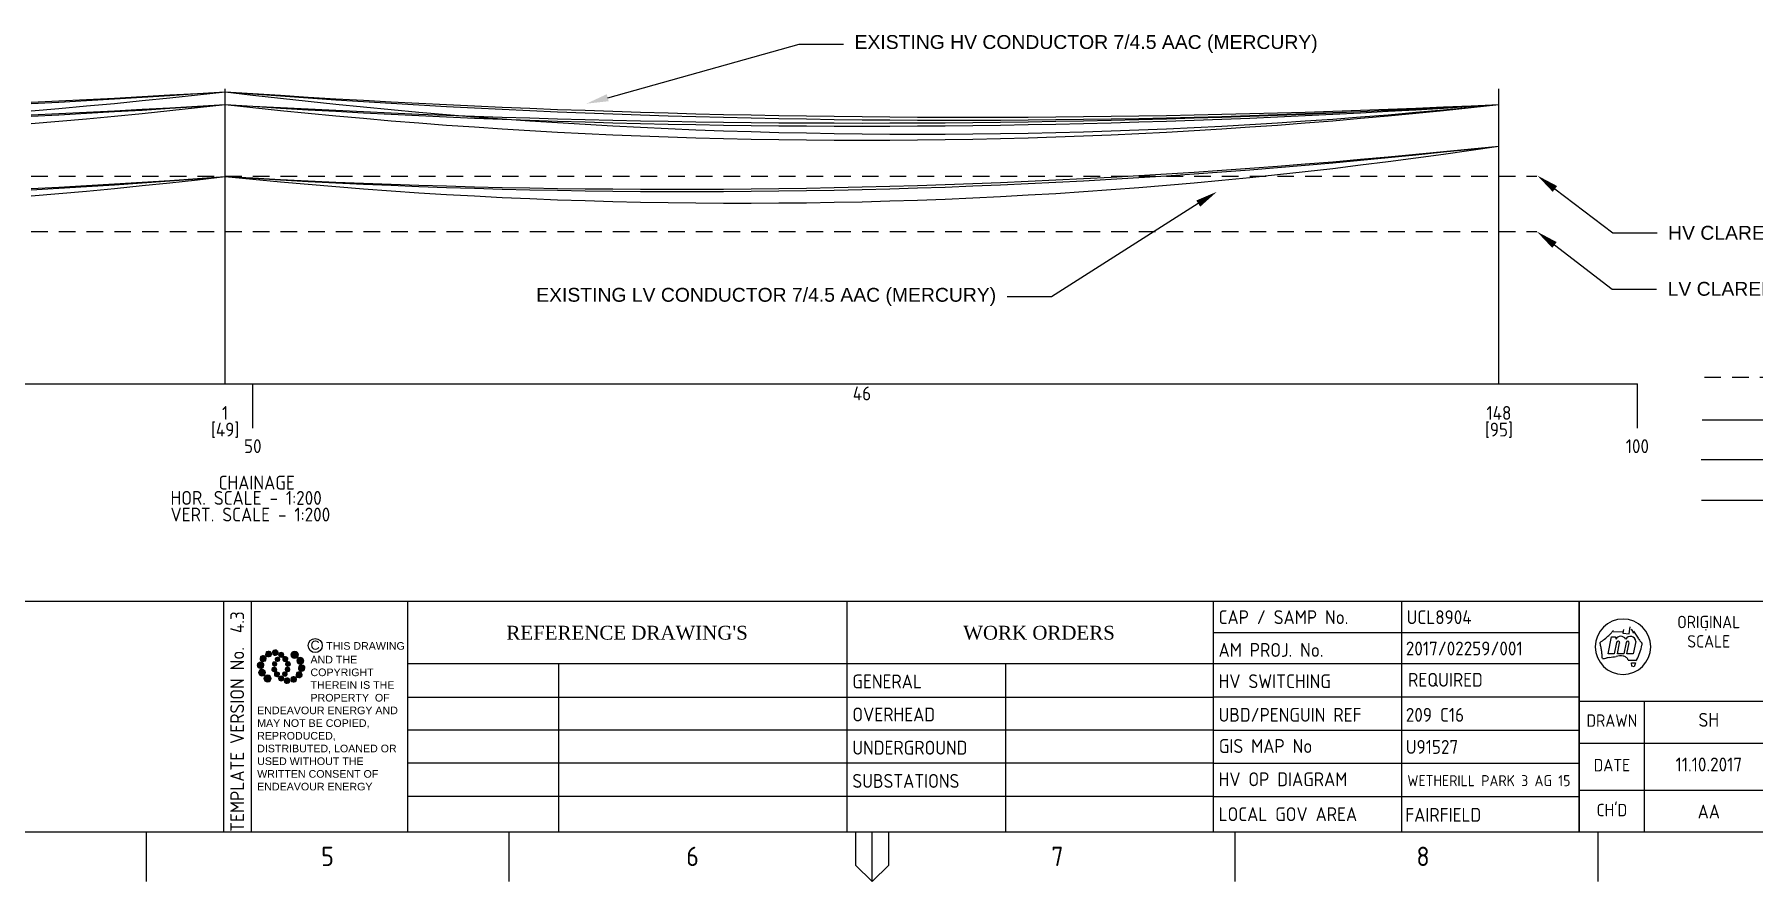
# Paper-space layout 'PAGE 2' of a CAD drawing. Header units: metres. Extents: x -188 to 85036, y -3 to 50921.
# Drawn here: x 244.9 to 555.3, y -3 to 149.9 of the extents above; entities that cross this region are included whole.
import ezdxf
from ezdxf import colors
from ezdxf.entities.mleader import LeaderData, LeaderLine
from ezdxf.enums import TextEntityAlignment as Align
from ezdxf.math import Vec2, Vec3

# ---------------------------------------------------------------- set-up
doc = ezdxf.new("R2010")
doc.units = ezdxf.units.M
doc.linetypes.add('Dash', pattern=[5, 3, -2])
doc.layers.get('0').update_dxf_attribs({"color": 6})
doc.layers.add('_User Miscellaneous1', color=7, linetype='Continuous')
doc.layers.add('Notes', color=7, linetype='Continuous')
doc.styles.add('ARIAL', font='arial.ttf', dxfattribs={"height": 2})
doc.styles.add('iecISOCP', font='isocp.shx')
doc.styles.add('iecTimesNewRoman', font='times.ttf')
doc.styles.add('ISOCP', font='isocp')
doc.styles.get("Standard").update_dxf_attribs({"font": 'arial.ttf'})

# ---------------------------------------------------------------- blocks, each defined once
blk = doc.blocks.new('EE_LOGO_SMALL')
at = {"layer": 'Notes'}
h = blk.add_hatch(color=256, dxfattribs=at)
edge = h.paths.add_edge_path()
edge.add_spline(control_points=[(-8.41, 1.95), (-9.16, 1.99), (-9.8, 1.42), (-9.84, 0.67), (-9.89, -0.07), (-9.31, -0.71), (-8.56, -0.75), (-7.82, -0.8), (-7.18, -0.23), (-7.14, 0.52), (-7.09, 1.27), (-7.66, 1.91), (-8.41, 1.95)], knot_values=[0, 0, 0, 0, 1, 1, 1, 2, 2, 2, 3, 3, 3, 4, 4, 4, 4], degree=3, periodic=0)
h = blk.add_hatch(color=256, dxfattribs=at)
edge = h.paths.add_edge_path()
edge.add_spline(control_points=[(-6.81, 4.47), (-7.42, 4.82), (-8.21, 4.62), (-8.57, 4), (-8.92, 3.39), (-8.72, 2.6), (-8.1, 2.25), (-7.49, 1.89), (-6.7, 2.09), (-6.34, 2.71), (-5.98, 3.32), (-6.19, 4.11), (-6.81, 4.47)], knot_values=[0, 0, 0, 0, 1, 1, 1, 2, 2, 2, 3, 3, 3, 4, 4, 4, 4], degree=3, periodic=0)
h = blk.add_hatch(color=256, dxfattribs=at)
edge = h.paths.add_edge_path()
edge.add_spline(control_points=[(-4.19, 5.89), (-4.56, 6.46), (-5.32, 6.62), (-5.88, 6.26), (-6.45, 5.89), (-6.61, 5.13), (-6.25, 4.56), (-5.88, 4), (-5.13, 3.83), (-4.56, 4.2), (-3.99, 4.56), (-3.82, 5.32), (-4.19, 5.89)], knot_values=[0, 0, 0, 0, 1, 1, 1, 2, 2, 2, 3, 3, 3, 4, 4, 4, 4], degree=3, periodic=0)
h = blk.add_hatch(color=256, dxfattribs=at)
edge = h.paths.add_edge_path()
edge.add_spline(control_points=[(-2.5, 2.07), (-3.02, 2.18), (-3.52, 1.86), (-3.63, 1.35), (-3.74, 0.84), (-3.41, 0.33), (-2.91, 0.22), (-2.39, 0.11), (-1.89, 0.43), (-1.78, 0.95), (-1.67, 1.46), (-1.99, 1.96), (-2.5, 2.07)], knot_values=[0, 0, 0, 0, 1, 1, 1, 2, 2, 2, 3, 3, 3, 4, 4, 4, 4], degree=3, periodic=0)
h = blk.add_hatch(color=256, dxfattribs=at)
edge = h.paths.add_edge_path()
edge.add_spline(control_points=[(-1.35, 5.88), (-1.41, 6.52), (-1.98, 6.98), (-2.62, 6.92), (-3.26, 6.85), (-3.72, 6.28), (-3.66, 5.65), (-3.6, 5.01), (-3.03, 4.54), (-2.39, 4.61), (-1.75, 4.67), (-1.28, 5.24), (-1.35, 5.88)], knot_values=[0, 0, 0, 0, 1, 1, 1, 2, 2, 2, 3, 3, 3, 4, 4, 4, 4], degree=3, periodic=0)
h = blk.add_hatch(color=256, dxfattribs=at)
edge = h.paths.add_edge_path()
edge.add_spline(control_points=[(1.01, 4.87), (1.01, 4.27), (0.53, 3.79), (-0.07, 3.79), (-0.67, 3.79), (-1.16, 4.27), (-1.16, 4.87), (-1.16, 5.47), (-0.67, 5.96), (-0.07, 5.96), (0.53, 5.96), (1.01, 5.47), (1.01, 4.87)], knot_values=[0, 0, 0, 0, 1, 1, 1, 2, 2, 2, 3, 3, 3, 4, 4, 4, 4], degree=3, periodic=0)
edge = h.paths.add_edge_path()
edge.add_spline(control_points=[(-1.36, 3.98), (-1.87, 4.09), (-2.38, 3.77), (-2.49, 3.26), (-2.6, 2.75), (-2.27, 2.24), (-1.76, 2.13), (-1.25, 2.02), (-0.75, 2.35), (-0.64, 2.86), (-0.53, 3.37), (-0.85, 3.87), (-1.36, 3.98)], knot_values=[0, 0, 0, 0, 1, 1, 1, 2, 2, 2, 3, 3, 3, 4, 4, 4, 4], degree=3, periodic=0)
h = blk.add_hatch(color=256, dxfattribs=at)
edge = h.paths.add_edge_path()
edge.add_spline(control_points=[(2.33, 2.37), (2.77, 2.76), (2.8, 3.42), (2.42, 3.85), (2.03, 4.29), (1.37, 4.32), (0.94, 3.94), (0.51, 3.55), (0.47, 2.89), (0.85, 2.46), (1.24, 2.03), (1.9, 1.99), (2.33, 2.37)], knot_values=[0, 0, 0, 0, 1, 1, 1, 2, 2, 2, 3, 3, 3, 4, 4, 4, 4], degree=3, periodic=0)
edge = h.paths.add_edge_path()
edge.add_spline(control_points=[(1.01, 4.87), (1.01, 4.27), (0.53, 3.79), (-0.07, 3.79), (-0.67, 3.79), (-1.16, 4.27), (-1.16, 4.87), (-1.16, 5.47), (-0.67, 5.96), (-0.07, 5.96), (0.53, 5.96), (1.01, 5.47), (1.01, 4.87)], knot_values=[0, 0, 0, 0, 1, 1, 1, 2, 2, 2, 3, 3, 3, 4, 4, 4, 4], degree=3, periodic=0)
h = blk.add_hatch(color=256, dxfattribs=at)
edge = h.paths.add_edge_path()
edge.add_spline(control_points=[(1.01, 4.87), (1.01, 4.27), (0.53, 3.79), (-0.07, 3.79), (-0.67, 3.79), (-1.16, 4.27), (-1.16, 4.87), (-1.16, 5.47), (-0.67, 5.96), (-0.07, 5.96), (0.53, 5.96), (1.01, 5.47), (1.01, 4.87)], knot_values=[0, 0, 0, 0, 1, 1, 1, 2, 2, 2, 3, 3, 3, 4, 4, 4, 4], degree=3, periodic=0)
edge = h.paths.add_edge_path(flags=16)
edge.add_spline(control_points=[(1.01, 4.87), (1.01, 4.27), (0.53, 3.79), (-0.07, 3.79), (-0.67, 3.79), (-1.16, 4.27), (-1.16, 4.87), (-1.16, 5.47), (-0.67, 5.96), (-0.07, 5.96), (0.53, 5.96), (1.01, 5.47), (1.01, 4.87)], knot_values=[0, 0, 0, 0, 1, 1, 1, 2, 2, 2, 3, 3, 3, 4, 4, 4, 4], degree=3, periodic=0)
h = blk.add_hatch(color=256, dxfattribs=at)
edge = h.paths.add_edge_path()
edge.add_spline(control_points=[(2.98, 0.19), (3.52, 0.33), (3.83, 0.88), (3.69, 1.41), (3.55, 1.94), (3.01, 2.26), (2.48, 2.12), (1.95, 1.98), (1.63, 1.43), (1.77, 0.9), (1.91, 0.37), (2.45, 0.05), (2.98, 0.19)], knot_values=[0, 0, 0, 0, 1, 1, 1, 2, 2, 2, 3, 3, 3, 4, 4, 4, 4], degree=3, periodic=0)
h = blk.add_hatch(color=256, dxfattribs=at)
edge = h.paths.add_edge_path()
edge.add_spline(control_points=[(6.99, 4.87), (6.99, 4.04), (6.32, 3.36), (5.48, 3.36), (4.65, 3.36), (3.97, 4.04), (3.97, 4.87), (3.97, 5.71), (4.65, 6.38), (5.48, 6.38), (6.32, 6.38), (6.99, 5.71), (6.99, 4.87)], knot_values=[0, 0, 0, 0, 1, 1, 1, 2, 2, 2, 3, 3, 3, 4, 4, 4, 4], degree=3, periodic=0)
h = blk.add_hatch(color=256, dxfattribs=at)
edge = h.paths.add_edge_path()
edge.add_spline(control_points=[(8.37, 1.14), (9.1, 1.46), (9.42, 2.3), (9.11, 3.02), (8.79, 3.74), (7.95, 4.07), (7.23, 3.75), (6.51, 3.43), (6.18, 2.59), (6.49, 1.87), (6.81, 1.15), (7.65, 0.82), (8.37, 1.14)], knot_values=[0, 0, 0, 0, 1, 1, 1, 2, 2, 2, 3, 3, 3, 4, 4, 4, 4], degree=3, periodic=0)
h = blk.add_hatch(color=256, dxfattribs=at)
edge = h.paths.add_edge_path()
edge.add_spline(control_points=[(8.27, -1.91), (9.01, -1.95), (9.65, -1.38), (9.69, -0.63), (9.74, 0.12), (9.17, 0.75), (8.42, 0.8), (7.67, 0.84), (7.03, 0.27), (6.99, -0.48), (6.95, -1.22), (7.52, -1.87), (8.27, -1.91)], knot_values=[0, 0, 0, 0, 1, 1, 1, 2, 2, 2, 3, 3, 3, 4, 4, 4, 4], degree=3, periodic=0)
h = blk.add_hatch(color=256, dxfattribs=at)
edge = h.paths.add_edge_path()
edge.add_spline(control_points=[(-8.52, -1.1), (-9.24, -1.42), (-9.57, -2.26), (-9.25, -2.98), (-8.94, -3.7), (-8.09, -4.03), (-7.37, -3.71), (-6.65, -3.39), (-6.33, -2.55), (-6.64, -1.83), (-6.96, -1.11), (-7.8, -0.78), (-8.52, -1.1)], knot_values=[0, 0, 0, 0, 1, 1, 1, 2, 2, 2, 3, 3, 3, 4, 4, 4, 4], degree=3, periodic=0)
h = blk.add_hatch(color=256, dxfattribs=at)
edge = h.paths.add_edge_path()
edge.add_spline(control_points=[(-7.14, -4.83), (-7.14, -4), (-6.46, -3.32), (-5.63, -3.32), (-4.8, -3.32), (-4.12, -4), (-4.12, -4.83), (-4.12, -5.67), (-4.8, -6.34), (-5.63, -6.34), (-6.46, -6.34), (-7.14, -5.67), (-7.14, -4.83)], knot_values=[0, 0, 0, 0, 1, 1, 1, 2, 2, 2, 3, 3, 3, 4, 4, 4, 4], degree=3, periodic=0)
h = blk.add_hatch(color=256, dxfattribs=at)
edge = h.paths.add_edge_path()
edge.add_spline(control_points=[(-3.13, -0.15), (-3.66, -0.29), (-3.98, -0.84), (-3.84, -1.37), (-3.7, -1.9), (-3.15, -2.22), (-2.62, -2.08), (-2.09, -1.94), (-1.78, -1.39), (-1.91, -0.86), (-2.06, -0.33), (-2.6, -0.01), (-3.13, -0.15)], knot_values=[0, 0, 0, 0, 1, 1, 1, 2, 2, 2, 3, 3, 3, 4, 4, 4, 4], degree=3, periodic=0)
h = blk.add_hatch(color=256, dxfattribs=at)
edge = h.paths.add_edge_path()
edge.add_spline(control_points=[(-2.48, -2.33), (-2.91, -2.72), (-2.95, -3.38), (-2.56, -3.81), (-2.18, -4.24), (-1.52, -4.28), (-1.08, -3.9), (-0.65, -3.51), (-0.62, -2.85), (-1, -2.42), (-1.39, -1.98), (-2.05, -1.95), (-2.48, -2.33)], knot_values=[0, 0, 0, 0, 1, 1, 1, 2, 2, 2, 3, 3, 3, 4, 4, 4, 4], degree=3, periodic=0)
h = blk.add_hatch(color=256, dxfattribs=at)
edge = h.paths.add_edge_path()
edge.add_spline(control_points=[(-1.16, -4.83), (-1.16, -4.23), (-0.67, -3.74), (-0.07, -3.74), (0.53, -3.74), (1.01, -4.23), (1.01, -4.83), (1.01, -5.43), (0.53, -5.92), (-0.07, -5.92), (-0.67, -5.92), (-1.16, -5.43), (-1.16, -4.83)], knot_values=[0, 0, 0, 0, 1, 1, 1, 2, 2, 2, 3, 3, 3, 4, 4, 4, 4], degree=3, periodic=0)
h = blk.add_hatch(color=256, dxfattribs=at)
edge = h.paths.add_edge_path()
edge.add_spline(control_points=[(1.22, -3.94), (1.73, -4.05), (2.23, -3.73), (2.34, -3.22), (2.45, -2.71), (2.13, -2.2), (1.62, -2.09), (1.11, -1.98), (0.6, -2.3), (0.49, -2.81), (0.38, -3.32), (0.71, -3.83), (1.22, -3.94)], knot_values=[0, 0, 0, 0, 1, 1, 1, 2, 2, 2, 3, 3, 3, 4, 4, 4, 4], degree=3, periodic=0)
h = blk.add_hatch(color=256, dxfattribs=at)
edge = h.paths.add_edge_path()
edge.add_spline(control_points=[(1.2, -5.84), (1.27, -6.47), (1.84, -6.94), (2.47, -6.87), (3.11, -6.81), (3.58, -6.24), (3.51, -5.6), (3.45, -4.96), (2.88, -4.5), (2.24, -4.56), (1.6, -4.63), (1.13, -5.2), (1.2, -5.84)], knot_values=[0, 0, 0, 0, 1, 1, 1, 2, 2, 2, 3, 3, 3, 4, 4, 4, 4], degree=3, periodic=0)
h = blk.add_hatch(color=256, dxfattribs=at)
edge = h.paths.add_edge_path()
edge.add_spline(control_points=[(2.36, -2.03), (2.87, -2.14), (3.37, -1.81), (3.48, -1.3), (3.59, -0.79), (3.27, -0.29), (2.76, -0.18), (2.25, -0.07), (1.74, -0.39), (1.63, -0.9), (1.52, -1.41), (1.85, -1.92), (2.36, -2.03)], knot_values=[0, 0, 0, 0, 1, 1, 1, 2, 2, 2, 3, 3, 3, 4, 4, 4, 4], degree=3, periodic=0)
h = blk.add_hatch(color=256, dxfattribs=at)
edge = h.paths.add_edge_path()
edge.add_spline(control_points=[(4.05, -5.84), (4.41, -6.41), (5.17, -6.58), (5.73, -6.21), (6.3, -5.85), (6.46, -5.09), (6.1, -4.52), (5.73, -3.95), (4.98, -3.79), (4.41, -4.16), (3.84, -4.52), (3.68, -5.28), (4.05, -5.84)], knot_values=[0, 0, 0, 0, 1, 1, 1, 2, 2, 2, 3, 3, 3, 4, 4, 4, 4], degree=3, periodic=0)
h = blk.add_hatch(color=256, dxfattribs=at)
edge = h.paths.add_edge_path()
edge.add_spline(control_points=[(6.66, -4.43), (7.27, -4.78), (8.06, -4.58), (8.42, -3.96), (8.78, -3.35), (8.57, -2.56), (7.96, -2.2), (7.34, -1.84), (6.55, -2.05), (6.2, -2.66), (5.84, -3.28), (6.04, -4.07), (6.66, -4.43)], knot_values=[0, 0, 0, 0, 1, 1, 1, 2, 2, 2, 3, 3, 3, 4, 4, 4, 4], degree=3, periodic=0)
at = {"layer": 'Notes', "lineweight": 0}
for points in [[(1.85, 2.13), (1.85, 2.13)], [(-1.99, -2.08), (-1.99, -2.08)]]:
    blk.add_lwpolyline(points, dxfattribs=at)
for points in [[(-8.41, 1.95), (-9.16, 1.99), (-9.8, 1.42), (-9.84, 0.67), (-9.89, -0.07), (-9.31, -0.71), (-8.56, -0.75), (-7.82, -0.8), (-7.18, -0.23), (-7.14, 0.52), (-7.09, 1.27), (-7.66, 1.91), (-8.41, 1.95)], [(-6.81, 4.47), (-7.42, 4.82), (-8.21, 4.62), (-8.57, 4), (-8.92, 3.39), (-8.72, 2.6), (-8.1, 2.25), (-7.49, 1.89), (-6.7, 2.09), (-6.34, 2.71), (-5.98, 3.32), (-6.19, 4.11), (-6.81, 4.47)], [(-4.19, 5.89), (-4.56, 6.46), (-5.32, 6.62), (-5.88, 6.26), (-6.45, 5.89), (-6.61, 5.13), (-6.25, 4.56), (-5.88, 4), (-5.13, 3.83), (-4.56, 4.2), (-3.99, 4.56), (-3.82, 5.32), (-4.19, 5.89)], [(-2.5, 2.07), (-3.02, 2.18), (-3.52, 1.86), (-3.63, 1.35), (-3.74, 0.84), (-3.41, 0.33), (-2.91, 0.22), (-2.39, 0.11), (-1.89, 0.43), (-1.78, 0.95), (-1.67, 1.46), (-1.99, 1.96), (-2.5, 2.07)], [(-1.35, 5.88), (-1.41, 6.52), (-1.98, 6.98), (-2.62, 6.92), (-3.26, 6.85), (-3.72, 6.28), (-3.66, 5.65), (-3.6, 5.01), (-3.03, 4.54), (-2.39, 4.61), (-1.75, 4.67), (-1.28, 5.24), (-1.35, 5.88)], [(-1.36, 3.98), (-1.87, 4.09), (-2.38, 3.77), (-2.49, 3.26), (-2.6, 2.75), (-2.27, 2.24), (-1.76, 2.13), (-1.25, 2.02), (-0.75, 2.35), (-0.64, 2.86), (-0.53, 3.37), (-0.85, 3.87), (-1.36, 3.98)], [(1.01, 4.87), (1.01, 4.27), (0.53, 3.79), (-0.07, 3.79), (-0.67, 3.79), (-1.16, 4.27), (-1.16, 4.87), (-1.16, 5.47), (-0.67, 5.96), (-0.07, 5.96), (0.53, 5.96), (1.01, 5.47), (1.01, 4.87)], [(1.01, 4.87), (1.01, 4.27), (0.53, 3.79), (-0.07, 3.79), (-0.67, 3.79), (-1.16, 4.27), (-1.16, 4.87), (-1.16, 5.47), (-0.67, 5.96), (-0.07, 5.96), (0.53, 5.96), (1.01, 5.47), (1.01, 4.87)], [(2.33, 2.37), (2.77, 2.76), (2.8, 3.42), (2.42, 3.85), (2.03, 4.29), (1.37, 4.32), (0.94, 3.94), (0.51, 3.55), (0.47, 2.89), (0.85, 2.46), (1.24, 2.03), (1.9, 1.99), (2.33, 2.37)], [(2.98, 0.19), (3.52, 0.33), (3.83, 0.88), (3.69, 1.41), (3.55, 1.94), (3.01, 2.26), (2.48, 2.12), (1.95, 1.98), (1.63, 1.43), (1.77, 0.9), (1.91, 0.37), (2.45, 0.05), (2.98, 0.19)], [(6.99, 4.87), (6.99, 4.04), (6.32, 3.36), (5.48, 3.36), (4.65, 3.36), (3.97, 4.04), (3.97, 4.87), (3.97, 5.71), (4.65, 6.38), (5.48, 6.38), (6.32, 6.38), (6.99, 5.71), (6.99, 4.87)], [(8.37, 1.14), (9.1, 1.46), (9.42, 2.3), (9.11, 3.02), (8.79, 3.74), (7.95, 4.07), (7.23, 3.75), (6.51, 3.43), (6.18, 2.59), (6.49, 1.87), (6.81, 1.15), (7.65, 0.82), (8.37, 1.14)], [(8.27, -1.91), (9.01, -1.95), (9.65, -1.38), (9.69, -0.63), (9.74, 0.12), (9.17, 0.75), (8.42, 0.8), (7.67, 0.84), (7.03, 0.27), (6.99, -0.48), (6.95, -1.22), (7.52, -1.87), (8.27, -1.91)], [(-8.52, -1.1), (-9.24, -1.42), (-9.57, -2.26), (-9.25, -2.98), (-8.94, -3.7), (-8.09, -4.03), (-7.37, -3.71), (-6.65, -3.39), (-6.33, -2.55), (-6.64, -1.83), (-6.96, -1.11), (-7.8, -0.78), (-8.52, -1.1)], [(-7.14, -4.83), (-7.14, -4), (-6.46, -3.32), (-5.63, -3.32), (-4.8, -3.32), (-4.12, -4), (-4.12, -4.83), (-4.12, -5.67), (-4.8, -6.34), (-5.63, -6.34), (-6.46, -6.34), (-7.14, -5.67), (-7.14, -4.83)], [(-3.13, -0.15), (-3.66, -0.29), (-3.98, -0.84), (-3.84, -1.37), (-3.7, -1.9), (-3.15, -2.22), (-2.62, -2.08), (-2.09, -1.94), (-1.78, -1.39), (-1.91, -0.86), (-2.06, -0.33), (-2.6, -0.01), (-3.13, -0.15)], [(-2.48, -2.33), (-2.91, -2.72), (-2.95, -3.38), (-2.56, -3.81), (-2.18, -4.24), (-1.52, -4.28), (-1.08, -3.9), (-0.65, -3.51), (-0.62, -2.85), (-1, -2.42), (-1.39, -1.98), (-2.05, -1.95), (-2.48, -2.33)], [(-1.16, -4.83), (-1.16, -4.23), (-0.67, -3.74), (-0.07, -3.74), (0.53, -3.74), (1.01, -4.23), (1.01, -4.83), (1.01, -5.43), (0.53, -5.92), (-0.07, -5.92), (-0.67, -5.92), (-1.16, -5.43), (-1.16, -4.83)], [(1.22, -3.94), (1.73, -4.05), (2.23, -3.73), (2.34, -3.22), (2.45, -2.71), (2.13, -2.2), (1.62, -2.09), (1.11, -1.98), (0.6, -2.3), (0.49, -2.81), (0.38, -3.32), (0.71, -3.83), (1.22, -3.94)], [(1.2, -5.84), (1.27, -6.47), (1.84, -6.94), (2.47, -6.87), (3.11, -6.81), (3.58, -6.24), (3.51, -5.6), (3.45, -4.96), (2.88, -4.5), (2.24, -4.56), (1.6, -4.63), (1.13, -5.2), (1.2, -5.84)], [(2.36, -2.03), (2.87, -2.14), (3.37, -1.81), (3.48, -1.3), (3.59, -0.79), (3.27, -0.29), (2.76, -0.18), (2.25, -0.07), (1.74, -0.39), (1.63, -0.9), (1.52, -1.41), (1.85, -1.92), (2.36, -2.03)], [(4.05, -5.84), (4.41, -6.41), (5.17, -6.58), (5.73, -6.21), (6.3, -5.85), (6.46, -5.09), (6.1, -4.52), (5.73, -3.95), (4.98, -3.79), (4.41, -4.16), (3.84, -4.52), (3.68, -5.28), (4.05, -5.84)], [(6.66, -4.43), (7.27, -4.78), (8.06, -4.58), (8.42, -3.96), (8.78, -3.35), (8.57, -2.56), (7.96, -2.2), (7.34, -1.84), (6.55, -2.05), (6.2, -2.66), (5.84, -3.28), (6.04, -4.07), (6.66, -4.43)]]:
    blk.add_open_spline(points, degree=3, knots=[0, 0, 0, 0, 1, 1, 1, 2, 2, 2, 3, 3, 3, 4, 4, 4, 4], dxfattribs=at)
blk = doc.blocks.new('EE_COPYRIGHT_A1')
at = {"layer": 'Notes'}
blk.add_circle((9.53, -0.82), 1.15, dxfattribs=at)
at = {"xscale": 0.4, "yscale": 0.4, "zscale": 0.4}
blk.add_blockref('EE_LOGO_SMALL', (3.96, -4.29), dxfattribs=at)
at = {"layer": 'Notes', "insert": (0, 0), "char_height": 1.25, "width": 24.1208, "attachment_point": 1, "style": 'ARIAL'}
blk.add_mtext('\\pt8.75;               ^I{\\H1.2x;C } THIS DRAWING\\P\\pi-8.75,l8.75,t8.75,20;       ^IAND THE ^I\\P\\pi0,t8.75;COPYRIGHT\\P\\pi-8.75,t1.25,8.75;^I^ITHEREIN IS THE PROPERTY  OF \\P\\pi0,l0,t1.25;ENDEAVOUR ENERGY AND MAY NOT BE COPIED, REPRODUCED, DISTRIBUTED, LOANED OR USED WITHOUT THE WRITTEN CONSENT OF ENDEAVOUR ENERGY', dxfattribs=at)
blk = doc.blocks.new('A1_FRAME_TITLE')
at = {"layer": '_User Miscellaneous1', "linetype": 'Continuous'}
for p, q in [((299.54, 47.62), (299.54, 5.97)), ((304.54, 47.62), (304.54, 5.97)), ((332.78, 47.62), (332.78, 5.97)), ((412.12, 47.62), (412.12, 5.97)), ((478.24, 47.62), (478.24, 5.97)), ((544.37, 47.62), (544.37, 5.97)), ((544.37, 41.97), (544.37, 5.97)), ((544.37, 29.54), (579.37, 29.54)), ((285.67, -3.03), (285.67, 5.97)), ((351.17, -3.03), (351.17, 5.97)), ((413.68, 5.97), (413.68, -0.03)), ((416.68, -3.03), (416.68, 5.97)), ((419.68, -0.03), (419.68, 5.97)), ((482.19, 5.97), (482.19, -3.03)), ((547.7, 5.97), (547.7, -3.03)), ((413.68, -0.03), (416.68, -3.03)), ((416.68, -3.03), (419.68, -0.03))]:
    blk.add_line(p, q, dxfattribs=at)
at = {"layer": '_User Miscellaneous1'}
for p, q in [((512.26, 47.62), (512.26, 5.97)), ((544.37, 5.97), (544.37, 47.62)), ((478.24, 41.97), (544.37, 41.97)), ((549.56, 38.09), (550.17, 41.17)), ((550.17, 41.17), (550.92, 41.17)), ((550.56, 42.05), (552.33, 42.16)), ((550.92, 41.17), (550.97, 40.77)), ((552.33, 42.52), (552.22, 41.82)), ((552.22, 41.82), (553.35, 41.71)), ((553.35, 41.71), (553.55, 42.96)), ((554.18, 42.18), (555.01, 40.9)), ((567.1, 42.48), (567.3, 42.44)), ((550.7, 38.09), (549.56, 38.09)), ((551.11, 40.17), (550.7, 38.09)), ((551.27, 38.09), (551.66, 40.06)), ((552.41, 38.09), (551.27, 38.09)), ((552.83, 40.17), (552.41, 38.09)), ((552.98, 38.09), (553.37, 40.06)), ((554.12, 38.09), (552.98, 38.09)), ((554.57, 40.35), (554.12, 38.09)), ((332.81, 36.33), (478.24, 36.33)), ((360.07, 36.33), (360.07, 5.97)), ((440.78, 36.33), (440.78, 5.97)), ((478.24, 36.33), (544.37, 36.33)), ((554.62, 36.89), (553.22, 36.97)), ((553.22, 36.97), (554.62, 36.89)), ((554.62, 36.89), (553.22, 36.97)), ((553.85, 35.89), (553.78, 36.47)), ((553.78, 36.47), (554.51, 36.47)), ((554.3, 35.74), (553.85, 35.89)), ((554.51, 36.47), (554.3, 35.74)), ((332.78, 30.28), (478.24, 30.28)), ((478.24, 30.33), (544.37, 30.33)), ((556.15, 5.97), (556.15, 29.54)), ((478.24, 24.33), (332.78, 24.33)), ((478.24, 24.33), (544.37, 24.33)), ((544.37, 21.97), (579.37, 21.97)), ((478.24, 18.33), (332.78, 18.33)), ((478.24, 18.33), (544.37, 18.33)), ((544.37, 13.47), (579.37, 13.47)), ((478.24, 12.33), (332.78, 12.33)), ((478.24, 12.33), (544.37, 12.33))]:
    blk.add_line(p, q, dxfattribs=at)
at = {"layer": '_User Miscellaneous1', "linetype": 'Continuous', "flags": 128}
for points in [[(123.8, 47.62), (824.37, 47.62)], [(123.8, 5.97), (824.37, 5.97)]]:
    blk.add_lwpolyline(points, dxfattribs=at)
at = {"layer": '_User Miscellaneous1'}
for centre, radius, start, end in [((552.27, 39.37), 5, 0, 180), ((542.41, 49.09), 10.59, 302.5841, 308.1576), ((542.41, 49.09), 10.59, 308.157, 313.7305), ((545.21, 46.16), 6.54, 313.7309, 319.3045), ((545.21, 46.16), 6.54, 319.3047, 324.8782), ((551.87, 40.21), 1.06, 31.7884, 148.2116), ((551.39, 40.11), 0.28, 348.6911, 168.6911), ((553.61, 40.3), 0.961, 2.5982, 150.8098), ((553.1, 40.11), 0.28, 348.6911, 168.6911), ((578.7, 57.06), 28.87, 210.1483, 211.8601), ((477.01, -10.21), 93.25, 33.1096, 33.2341), ((558.55, 42.96), 4.09, 213.1151, 222.4146), ((552.27, 39.37), 5, 180, 0), ((527.29, 35.61), 21.32, 10.3053, 12.3306), ((527.29, 35.61), 21.32, 8.2795, 10.3048), ((528.59, 35.8), 20.01, 6.2539, 8.2792), ((528.59, 35.8), 20.01, 4.2291, 6.2543), ((548.72, 39.42), 2.15, 265.1734, 270.0504), ((548.72, 39.51), 2.24, 270.0438, 274.7322), ((548.65, 40.42), 3.15, 274.7358, 283.0812), ((550.47, 32.55), 4.93, 97.7419, 103.0814), ((546.76, 59.88), 22.65, 277.7418, 280.8825), ((551.91, 33.09), 4.63, 85.4613, 100.8824), ((552.2, 36.78), 0.924, 46.5875, 85.4612), ((551.36, 35.89), 2.16, 30.1885, 46.5879), ((548.02, 40.74), 7.69, 331.5942, 341.8897), ((542.7, 42.48), 13.29, 341.8901, 347.8434), ((555.89, 40.53), 0.484, 222.42, 236.4422), ((556.07, 40.81), 0.815, 236.4359, 244.7422), ((553.96, 40.06), 1.76, 347.8434, 354.1409), ((554.11, 40.04), 1.61, 354.1436, 1.0342), ((554.13, 37.45), 0.75, 311.6083, 321.0792), ((554.18, 37.41), 0.675, 321.0838, 331.5982)]:
    blk.add_arc(centre, radius, start, end, dxfattribs=at)
at = {"layer": '_User Miscellaneous1', "xscale": 1.1, "yscale": 1.1, "zscale": 1.1}
blk.add_blockref('EE_COPYRIGHT_A1', (305.65, 40.49), dxfattribs=at)
at = {"layer": '_User Miscellaneous1'}
for s, height, style, p in [('CAP / SAMP No.', 2.5, 'iecISOCP', (479.24, 43.47)), ('WORK ORDERS', 2.5, 'iecTimesNewRoman', (433.13, 40.66)), ('AM PROJ. No.', 2.5, 'iecISOCP', (479.24, 37.55)), ('GENERAL', 2.5, 'iecISOCP', (413.12, 31.86)), ('HV SWITCHING', 2.5, 'iecISOCP', (479.24, 31.9)), ('OVERHEAD', 2.5, 'iecISOCP', (413.12, 25.9)), ('UBD/PENGUIN REF', 2.5, 'iecISOCP', (479.24, 25.84)), ('UNDERGROUND', 2.5, 'iecISOCP', (413.12, 19.9)), ('GIS MAP No', 2.5, 'iecISOCP', (479.29, 20.2)), ('SUBSTATIONS', 2.5, 'iecISOCP', (413.12, 13.9)), ('HV OP DIAGRAM', 2.5, 'iecISOCP', (479.24, 14.2)), ('LOCAL GOV AREA', 2.5, 'iecISOCP', (479.24, 7.9)), ('5', 3.5, 'iecISOCP', (317.21, -0.22)), ('6', 3.5, 'iecISOCP', (383.12, -0.22)), ('7', 3.5, 'iecISOCP', (449.03, -0.22)), ('8', 3.5, 'iecISOCP', (514.97, -0.22))]:
    blk.add_text(s, height=height, dxfattribs=dict(at, style=style)).set_placement(p)
for s, height, style, p in [('ORIGINAL', 2.24, 'iecISOCP', (567.74, 42.73)), ("REFERENCE DRAWING'S", 2.5, 'iecTimesNewRoman', (372.45, 40.66)), ('SCALE', 2.24, 'iecISOCP', (567.74, 39.23)), ('DRAWN', 2.24, 'iecISOCP', (550.26, 24.93)), ('DATE', 2.24, 'iecISOCP', (550.26, 16.88)), ("CH'D", 2.24, 'iecISOCP', (550.26, 8.77))]:
    blk.add_text(s, height=height, dxfattribs=dict(at, style=style)).set_placement(p, align=Align.CENTER)
at = {"layer": '_User Miscellaneous1', "style": 'iecISOCP'}
blk.add_text('TEMPLATE VERSION No.', height=2.5, rotation=90, dxfattribs=at).set_placement((302.04, 5.97), align=Align.MIDDLE_LEFT)
at = {"layer": '_User Miscellaneous1', "insert": (147.99, 24.03), "char_height": 2.5, "attachment_point": 1, "style": 'ARIAL'}
blk.add_mtext_dynamic_manual_height_columns('{\\fBrowallia New|b0|i0|c0|p34;\\C5;Email: ^I^Iadmin@aapowereng.com  ^I\\PPostal Address: ^IPO Box 910 Hurstville NSW 1481\\PPh: ^I^I^I(02) 9553 1857^I^I^I^I^I^I}', width=84908.8208, gutter_width=12.5, heights=[0], dxfattribs=at)
at = {"layer": '_User Miscellaneous1', "style": 'iecISOCP', "flags": 8}
blk.add_attdef('VERSION_NO', text='', height=2.5, rotation=90, dxfattribs=at).set_placement((302.04, 43.81), align=Align.MIDDLE_CENTER)
at = {"layer": '_User Miscellaneous1'}
blk.add_attdef('DRAFT_NUM', (29.9, 23.29), '', height=2.5, rotation=90, dxfattribs=at)
at = {"layer": '_User Miscellaneous1', "style": 'iecISOCP'}
for tag, p in [('CAP_NO', (513.19, 43.46)), ('IE_NUM', (513.05, 37.81)), ('REF_No_1', (335.24, 32.31)), ('REF_1', (362.52, 32.31)), ('GEN_WO', (441.71, 31.76)), ('HV_SWITCH', (513.46, 32.16)), ('REF_No_2', (335.24, 26.31)), ('REF_2', (362.52, 26.31)), ('OH_WO', (441.71, 25.81)), ('UBD_REF', (513.05, 25.83)), ('REF_No_3', (335.24, 20.31)), ('REF_3', (362.52, 20.31)), ('UG_WO', (441.71, 20.05)), ('GIS_MAP_No', (513.05, 20.04)), ('REF_No_4', (335.24, 14.31)), ('REF_4', (362.52, 14.31)), ('SUB_WO', (441.71, 13.81)), ('HV_OP_DIAG', (513.33, 14.2)), ('LGA', (512.95, 7.78)), ('ExportID', (9.08, 2.39))]:
    blk.add_attdef(tag, p, '', height=2.5, dxfattribs=at)
for tag, height, p in [('T1', 3.5, (684.37, 39.47)), ('T2', 3.5, (684.37, 34.35)), ('scale', 2.5, (567.76, 33.27)), ('T3', 3.5, (684.37, 28.92)), ('DRAWN', 2.5, (567.76, 24.93)), ('T4', 3.5, (684.37, 23.66)), ('T5', 3.5, (684.37, 18.23)), ('REV', 5, (820.05, 17.1)), ('DATE', 2.5, (567.76, 16.88)), ('T6', 3.5, (684.37, 12.97)), ('CHD', 2.5, (567.76, 8.37)), ('DESIGN', 2.5, (605.62, 9.15))]:
    blk.add_attdef(tag, text='', height=height, dxfattribs=at).set_placement(p, align=Align.CENTER)
blk.add_attdef('NUM', text='', height=7, dxfattribs=at).set_placement((792.37, 20.12), align=Align.MIDDLE_CENTER)
for tag, p in [('NS', (790.71, 8.12)), ('SHTS', (805.41, 8.12))]:
    blk.add_attdef(tag, text='', height=2.5, dxfattribs=at).set_placement(p, align=Align.MIDDLE)
at = {"layer": 'Notes', "style": 'iecISOCP', "flags": 1}
for tag, p in [('ProjectType', (14.17, -26.8)), ('ProjectNumber', (23.56, -26.82)), ('DrawingNumber', (35.51, -26.8)), ('ProjectDescription', (47.56, -26.83)), ('ExportDate', (60.28, -26.79)), ('ExportUserName', (69.15, -26.8)), ('DesignerCompanyName', (81.48, -26.79)), ('ExportAreaOfInterest', (97.1, -26.81)), ('GIS_SUCCESS', (112, -26.78)), ('CAD_SUCCESS', (121.79, -26.78)), ('DEPOTCODE', (132.11, -26.88)), ('ExportCategories', (140.08, -26.8)), ('Comments', (154.38, -26.88))]:
    blk.add_attdef(tag, p, '', height=1, dxfattribs=at)

psp = doc.layouts.new('PAGE 2')

# ---------------------------------------------------------------- linework, layer by layer
at = {"layer": '_User Miscellaneous1'}
for p, q in [((279.31, 86.84), (279.31, 140.09)), ((509.31, 86.84), (509.31, 140.09)), ((34.31, 86.84), (534.31, 86.84)), ((284.31, 78.84), (284.31, 86.84)), ((534.31, 78.84), (534.31, 86.84))]:
    psp.add_line(p, q, dxfattribs=at)
at = {"layer": '_User Miscellaneous1', "linetype": 'Dash'}
for p, q in [((34.31, 124.34), (516.13, 124.34)), ((34.31, 114.34), (516.16, 114.34))]:
    psp.add_line(p, q, dxfattribs=at)
at = {"layer": '_User Miscellaneous1', "color": 7, "linetype": 'Dash'}
psp.add_line((546.41, 88.08), (593.54, 88.08), dxfattribs=at)
at = {"layer": '_User Miscellaneous1', "color": 1}
psp.add_line((546.02, 80.33), (593.66, 80.33), dxfattribs=at)
at = {"layer": '_User Miscellaneous1', "color": 5}
psp.add_line((545.81, 73.18), (593.45, 73.18), dxfattribs=at)
at = {"layer": '_User Miscellaneous1', "color": 3}
psp.add_line((545.89, 65.84), (593.53, 65.84), dxfattribs=at)
at = {"layer": '_User Miscellaneous1', "color": 5}
for points in [[(244.31, 137.46), (249.31, 137.72), (254.31, 138), (259.31, 138.29), (264.31, 138.59), (269.31, 138.91), (274.31, 139.25), (279.31, 139.59)], [(244.31, 135.16), (249.31, 135.42), (254.31, 135.7), (259.31, 135.99), (264.31, 136.29), (269.31, 136.61), (274.31, 136.95), (279.31, 137.29)], [(279.31, 139.59), (284.31, 139.21), (289.31, 138.84), (294.31, 138.49), (299.31, 138.15), (304.31, 137.83), (309.31, 137.52), (314.31, 137.23), (319.31, 136.95), (324.31, 136.69), (329.31, 136.44), (334.31, 136.2), (339.31, 135.98), (344.31, 135.78), (349.31, 135.59), (354.31, 135.41), (359.31, 135.25), (364.31, 135.11), (369.31, 134.98), (374.31, 134.86), (379.31, 134.76), (384.31, 134.67), (389.31, 134.6), (394.31, 134.54), (399.31, 134.5), (404.31, 134.47), (409.31, 134.46), (414.31, 134.46), (419.31, 134.48), (424.31, 134.51), (429.31, 134.55), (434.31, 134.61), (439.31, 134.69), (444.31, 134.78), (449.31, 134.89), (454.31, 135), (459.31, 135.14), (464.31, 135.29), (469.31, 135.45), (474.31, 135.63), (479.31, 135.82), (484.31, 136.03), (489.31, 136.26), (494.31, 136.49), (499.31, 136.75), (504.31, 137.01), (509.31, 137.29)], [(279.31, 137.29), (284.31, 136.96), (289.31, 136.65), (294.31, 136.34), (299.31, 136.05), (304.31, 135.78), (309.31, 135.52), (314.31, 135.28), (319.31, 135.05), (324.31, 134.84), (329.31, 134.64), (334.31, 134.45), (339.31, 134.29), (344.31, 134.13), (349.31, 133.99), (354.31, 133.86), (359.31, 133.75), (364.31, 133.66), (369.31, 133.58), (374.31, 133.51), (379.31, 133.46), (384.31, 133.42), (389.31, 133.4), (394.31, 133.39), (399.31, 133.4), (404.31, 133.42), (409.31, 133.46), (414.31, 133.51), (419.31, 133.58), (424.31, 133.66), (429.31, 133.75), (434.31, 133.86), (439.31, 133.99), (444.31, 134.13), (449.31, 134.29), (454.31, 134.45), (459.31, 134.64), (464.31, 134.84), (469.31, 135.05), (474.31, 135.28), (479.31, 135.52), (484.31, 135.78), (489.31, 136.05), (494.31, 136.34), (499.31, 136.65), (504.31, 136.96), (509.31, 137.29)], [(279.31, 124.29), (284.31, 123.98), (289.31, 123.68), (294.31, 123.41), (299.31, 123.15), (304.31, 122.91), (309.31, 122.7), (314.31, 122.5), (319.31, 122.32), (324.31, 122.16), (329.31, 122.02), (334.31, 121.9), (339.31, 121.79), (344.31, 121.71), (349.31, 121.65), (354.31, 121.6), (359.31, 121.58), (364.31, 121.57), (369.31, 121.58), (374.31, 121.62), (379.31, 121.67), (384.31, 121.74), (389.31, 121.83), (394.31, 121.94), (399.31, 122.07), (404.31, 122.22), (409.31, 122.38), (414.31, 122.57), (419.31, 122.78), (424.31, 123), (429.31, 123.25), (434.31, 123.51), (439.31, 123.8), (444.31, 124.1), (449.31, 124.42), (454.31, 124.76), (459.31, 125.12), (464.31, 125.5), (469.31, 125.9), (474.31, 126.32), (479.31, 126.76), (484.31, 127.22), (489.31, 127.69), (494.31, 128.19), (499.31, 128.71), (504.31, 129.24), (509.31, 129.79)], [(244.31, 121.88), (249.31, 122.16), (254.31, 122.47), (259.31, 122.8), (264.31, 123.14), (269.31, 123.51), (274.31, 123.89), (279.31, 124.29)]]:
    psp.add_lwpolyline(points, dxfattribs=at)
at = {"layer": '_User Miscellaneous1', "color": 1}
for points in [[(244.31, 136.16), (249.31, 136.58), (254.31, 137.02), (259.31, 137.49), (264.31, 137.98), (269.31, 138.5), (274.31, 139.03), (279.31, 139.59)], [(244.31, 133.86), (249.31, 134.28), (254.31, 134.72), (259.31, 135.19), (264.31, 135.68), (269.31, 136.2), (274.31, 136.73), (279.31, 137.29)], [(279.31, 139.59), (284.31, 138.99), (289.31, 138.42), (294.31, 137.87), (299.31, 137.34), (304.31, 136.84), (309.31, 136.36), (314.31, 135.91), (319.31, 135.48), (324.31, 135.08), (329.31, 134.7), (334.31, 134.34), (339.31, 134.01), (344.31, 133.71), (349.31, 133.42), (354.31, 133.17), (359.31, 132.93), (364.31, 132.73), (369.31, 132.54), (374.31, 132.38), (379.31, 132.25), (384.31, 132.14), (389.31, 132.05), (394.31, 131.99), (399.31, 131.95), (404.31, 131.94), (409.31, 131.95), (414.31, 131.98), (419.31, 132.04), (424.31, 132.13), (429.31, 132.24), (434.31, 132.37), (439.31, 132.53), (444.31, 132.71), (449.31, 132.91), (454.31, 133.14), (459.31, 133.4), (464.31, 133.68), (469.31, 133.98), (474.31, 134.31), (479.31, 134.66), (484.31, 135.04), (489.31, 135.44), (494.31, 135.87), (499.31, 136.32), (504.31, 136.79), (509.31, 137.29)], [(279.31, 137.29), (284.31, 136.74), (289.31, 136.22), (294.31, 135.72), (299.31, 135.24), (304.31, 134.79), (309.31, 134.36), (314.31, 133.96), (319.31, 133.58), (324.31, 133.23), (329.31, 132.9), (334.31, 132.59), (339.31, 132.31), (344.31, 132.06), (349.31, 131.83), (354.31, 131.62), (359.31, 131.44), (364.31, 131.28), (369.31, 131.14), (374.31, 131.03), (379.31, 130.95), (384.31, 130.89), (389.31, 130.85), (394.31, 130.84), (399.31, 130.85), (404.31, 130.89), (409.31, 130.95), (414.31, 131.03), (419.31, 131.14), (424.31, 131.28), (429.31, 131.44), (434.31, 131.62), (439.31, 131.83), (444.31, 132.06), (449.31, 132.31), (454.31, 132.59), (459.31, 132.9), (464.31, 133.23), (469.31, 133.58), (474.31, 133.96), (479.31, 134.36), (484.31, 134.79), (489.31, 135.24), (494.31, 135.72), (499.31, 136.22), (504.31, 136.74), (509.31, 137.29)], [(279.31, 124.29), (284.31, 123.79), (289.31, 123.32), (294.31, 122.87), (299.31, 122.45), (304.31, 122.06), (309.31, 121.69), (314.31, 121.36), (319.31, 121.05), (324.31, 120.77), (329.31, 120.51), (334.31, 120.29), (339.31, 120.09), (344.31, 119.92), (349.31, 119.78), (354.31, 119.66), (359.31, 119.57), (364.31, 119.51), (369.31, 119.48), (374.31, 119.48), (379.31, 119.5), (384.31, 119.55), (389.31, 119.63), (394.31, 119.73), (399.31, 119.87), (404.31, 120.03), (409.31, 120.21), (414.31, 120.43), (419.31, 120.67), (424.31, 120.95), (429.31, 121.24), (434.31, 121.57), (439.31, 121.92), (444.31, 122.31), (449.31, 122.72), (454.31, 123.15), (459.31, 123.62), (464.31, 124.11), (469.31, 124.63), (474.31, 125.18), (479.31, 125.75), (484.31, 126.36), (489.31, 126.99), (494.31, 127.65), (499.31, 128.34), (504.31, 129.05), (509.31, 129.79)], [(244.31, 120.79), (249.31, 121.21), (254.31, 121.66), (259.31, 122.13), (264.31, 122.63), (269.31, 123.16), (274.31, 123.71), (279.31, 124.29)]]:
    psp.add_lwpolyline(points, dxfattribs=at)
at = {"layer": '_User Miscellaneous1', "color": 3}
for points in [[(244.31, 137.73), (249.31, 137.96), (254.31, 138.2), (259.31, 138.45), (264.31, 138.72), (269.31, 139), (274.31, 139.29), (279.31, 139.59)], [(244.31, 135.43), (249.31, 135.66), (254.31, 135.9), (259.31, 136.15), (264.31, 136.42), (269.31, 136.7), (274.31, 136.99), (279.31, 137.29)], [(279.31, 139.59), (284.31, 139.26), (289.31, 138.94), (294.31, 138.63), (299.31, 138.33), (304.31, 138.05), (309.31, 137.77), (314.31, 137.51), (319.31, 137.27), (324.31, 137.03), (329.31, 136.81), (334.31, 136.61), (339.31, 136.41), (344.31, 136.23), (349.31, 136.06), (354.31, 135.9), (359.31, 135.75), (364.31, 135.62), (369.31, 135.5), (374.31, 135.39), (379.31, 135.3), (384.31, 135.22), (389.31, 135.15), (394.31, 135.09), (399.31, 135.05), (404.31, 135.02), (409.31, 135), (414.31, 134.99), (419.31, 135), (424.31, 135.02), (429.31, 135.05), (434.31, 135.1), (439.31, 135.16), (444.31, 135.23), (449.31, 135.31), (454.31, 135.41), (459.31, 135.51), (464.31, 135.63), (469.31, 135.77), (474.31, 135.91), (479.31, 136.07), (484.31, 136.25), (489.31, 136.43), (494.31, 136.63), (499.31, 136.84), (504.31, 137.06), (509.31, 137.29)], [(279.31, 137.29), (284.31, 137.01), (289.31, 136.74), (294.31, 136.48), (299.31, 136.23), (304.31, 136), (309.31, 135.77), (314.31, 135.56), (319.31, 135.37), (324.31, 135.18), (329.31, 135.01), (334.31, 134.86), (339.31, 134.71), (344.31, 134.58), (349.31, 134.46), (354.31, 134.35), (359.31, 134.25), (364.31, 134.17), (369.31, 134.1), (374.31, 134.04), (379.31, 134), (384.31, 133.97), (389.31, 133.95), (394.31, 133.94), (399.31, 133.95), (404.31, 133.97), (409.31, 134), (414.31, 134.04), (419.31, 134.1), (424.31, 134.17), (429.31, 134.25), (434.31, 134.35), (439.31, 134.46), (444.31, 134.58), (449.31, 134.71), (454.31, 134.86), (459.31, 135.01), (464.31, 135.18), (469.31, 135.37), (474.31, 135.56), (479.31, 135.77), (484.31, 136), (489.31, 136.23), (494.31, 136.48), (499.31, 136.74), (504.31, 137.01), (509.31, 137.29)], [(279.31, 124.29), (284.31, 124.02), (289.31, 123.76), (294.31, 123.52), (299.31, 123.29), (304.31, 123.09), (309.31, 122.9), (314.31, 122.73), (319.31, 122.58), (324.31, 122.44), (329.31, 122.32), (334.31, 122.22), (339.31, 122.14), (344.31, 122.08), (349.31, 122.03), (354.31, 122), (359.31, 121.99), (364.31, 121.99), (369.31, 122.01), (374.31, 122.05), (379.31, 122.11), (384.31, 122.19), (389.31, 122.28), (394.31, 122.39), (399.31, 122.52), (404.31, 122.66), (409.31, 122.83), (414.31, 123.01), (419.31, 123.21), (424.31, 123.42), (429.31, 123.66), (434.31, 123.91), (439.31, 124.18), (444.31, 124.46), (449.31, 124.77), (454.31, 125.09), (459.31, 125.43), (464.31, 125.79), (469.31, 126.16), (474.31, 126.55), (479.31, 126.96), (484.31, 127.39), (489.31, 127.84), (494.31, 128.3), (499.31, 128.78), (504.31, 129.28), (509.31, 129.79)], [(244.31, 122.1), (249.31, 122.36), (254.31, 122.64), (259.31, 122.93), (264.31, 123.25), (269.31, 123.58), (274.31, 123.93), (279.31, 124.29)]]:
    psp.add_lwpolyline(points, dxfattribs=at)

# ---------------------------------------------------------------- block references
at = {"layer": '_User Miscellaneous1'}
ref = psp.add_blockref('A1_FRAME_TITLE', (-20.55, 0), dxfattribs=at)
ref.add_attrib('DRAWN', 'SH', dxfattribs={"layer": 'Notes', "color": 7, "height": 2.5, "style": 'iecISOCP'}).set_placement((547.21, 24.93), align=Align.CENTER)
ref.add_attrib('DATE', '11.10.2017', dxfattribs={"layer": 'Notes', "color": 7, "height": 2.5, "style": 'iecISOCP'}).set_placement((547.21, 16.88), align=Align.CENTER)
ref.add_attrib('CHD', 'AA', dxfattribs={"layer": 'Notes', "color": 7, "height": 2.5, "style": 'iecISOCP'}).set_placement((547.21, 8.37), align=Align.CENTER)
ref.add_attrib('CAP_NO', 'UCL8904', (492.64, 43.46), dxfattribs={"layer": 'Notes', "color": 7, "height": 2.5, "style": 'iecISOCP'})
ref.add_attrib('IE_NUM', '2017/02259/001', (492.5, 37.81), dxfattribs={"layer": 'Notes', "color": 7, "height": 2.5, "style": 'iecISOCP'})
ref.add_attrib('HV_SWITCH', 'REQUIRED', (492.91, 32.16), dxfattribs={"layer": 'Notes', "color": 7, "height": 2.5, "style": 'iecISOCP'})
ref.add_attrib('UBD_REF', '209 C16', (492.5, 25.83), dxfattribs={"layer": 'Notes', "color": 7, "height": 2.5, "style": 'iecISOCP'})
ref.add_attrib('GIS_MAP_No', 'U91527', (492.5, 20.04), dxfattribs={"layer": 'Notes', "color": 7, "height": 2.5, "style": 'iecISOCP'})
ref.add_attrib('HV_OP_DIAG', 'WETHERILL PARK 3 AG 15', (492.78, 14.2), dxfattribs={"layer": 'Notes', "color": 7, "height": 2, "style": 'iecISOCP'})
ref.add_attrib('LGA', 'FAIRFIELD', (492.4, 7.78), dxfattribs={"layer": 'Notes', "color": 7, "height": 2.5, "style": 'iecISOCP'})
ref.add_attrib('VERSION_NO', '4.3', dxfattribs={"layer": 'Notes', "color": 7, "height": 2.5, "rotation": 90, "style": 'iecISOCP'}).set_placement((281.49, 43.81), align=Align.MIDDLE_CENTER)

# ---------------------------------------------------------------- texts
at = {"layer": '_User Miscellaneous1', "style": 'ISOCP'}
for s, p in [('46', (394.31, 86.37)), ('1', (279.31, 82.84)), ('148', (509.31, 82.84)), ('[49]', (279.31, 79.84)), ('[95]', (509.31, 79.84)), ('50', (284.31, 76.84)), ('100', (534.31, 76.84)), ('CHAINAGE', (285.01, 70.26))]:
    psp.add_text(s, height=2.5, dxfattribs=at).set_placement(p, align=Align.TOP_CENTER)
for s, p in [('HOR. SCALE - 1:200', (269.45, 65)), ('VERT. SCALE - 1:200', (269.45, 62))]:
    psp.add_text(s, height=2.5, dxfattribs=at).set_placement(p)

# ---------------------------------------------------------------- leaders
at = {"layer": '_User Miscellaneous1'}
ml = psp.add_multileader_mtext('Standard', dxfattribs=at)
ml.set_content('EXISTING HV CONDUCTOR 7/4.5 AAC (MERCURY) ', color=256)
ml.set_leader_properties()
ml.build(insert=Vec2(0, 0))
ctx = ml.context
ctx.base_point, ctx.char_height, ctx.plane_origin = Vec3(390.96, 148.19), 2.5, Vec3(344.54, 141.03)
notes = []
notes.append((ctx, [(0, (1, 1, 0), (382.96, 148.19), (1, 0), 8, [(0, [(344.54, 137.43)], 0, [])])]))
ctx.mtext.insert, ctx.mtext.flow_direction = Vec3(392.96, 149.81), 5
ml = psp.add_multileader_mtext('Standard', dxfattribs=at)
ml.set_content('HV CLARENCE FROM GROUND', color=256)
ml.set_leader_properties()
ml.build(insert=Vec2(0, 0))
ctx = ml.context
ctx.base_point, ctx.char_height, ctx.plane_origin = Vec3(537.86, 114.09), 2.5, Vec3(516.24, 124.46)
notes.append((ctx, [(0, (1, 1, 0), (529.86, 114.09), (1, 0), 8, [(0, [(516.24, 124.46)], 0, [])])]))
ctx.mtext.insert, ctx.mtext.flow_direction = Vec3(539.86, 115.37), 5
ml = psp.add_multileader_mtext('Standard', dxfattribs=at)
ml.set_content('EXISTING LV CONDUCTOR 7/4.5 AAC (MERCURY) ', color=256)
ml.set_leader_properties()
ml.build(insert=Vec2(0, 0))
ctx = ml.context
ctx.base_point, ctx.char_height, ctx.plane_origin = Vec3(333.88, 102.55), 2.5, Vec3(286.88, 95.39)
ctx.text_align_type = 2
notes.append((ctx, [(1, (1, 1, 0), (428.53, 102.55), (-1, 0), 8, [(0, [(458.4, 121.54)], 0, [])])]))
ctx.mtext.insert, ctx.mtext.alignment, ctx.mtext.flow_direction = Vec3(418.53, 104.17), 3, 5
ml = psp.add_multileader_mtext('Standard', dxfattribs=at)
ml.set_content('LV CLARENCE FROM GROUND', color=256)
ml.set_leader_properties()
ml.build(insert=Vec2(0, 0))
ctx = ml.context
ctx.base_point, ctx.char_height, ctx.plane_origin = Vec3(537.78, 103.97), 2.5, Vec3(516.16, 114.34)
notes.append((ctx, [(0, (1, 1, 0), (529.78, 103.97), (1, 0), 8, [(0, [(516.16, 114.34)], 0, [])])]))
ctx.mtext.insert, ctx.mtext.flow_direction = Vec3(539.78, 105.25), 5
for ctx, leaders in notes:
    for number, flags, end, landing, length, lines in leaders:
        leader = LeaderData()
        leader.index, (leader.has_last_leader_line, leader.has_dogleg_vector, leader.attachment_direction) = number, flags
        leader.last_leader_point, leader.dogleg_vector, leader.dogleg_length = Vec3(end), Vec3(landing), length
        for number, points, colour, breaks in lines:
            line = LeaderLine()
            line.index, line.vertices, line.color, line.breaks = number, Vec3.list(points), colors.encode_raw_color(colour), breaks
            leader.lines.append(line)
        ctx.leaders.append(leader)

doc.saveas('drawing.dxf')
